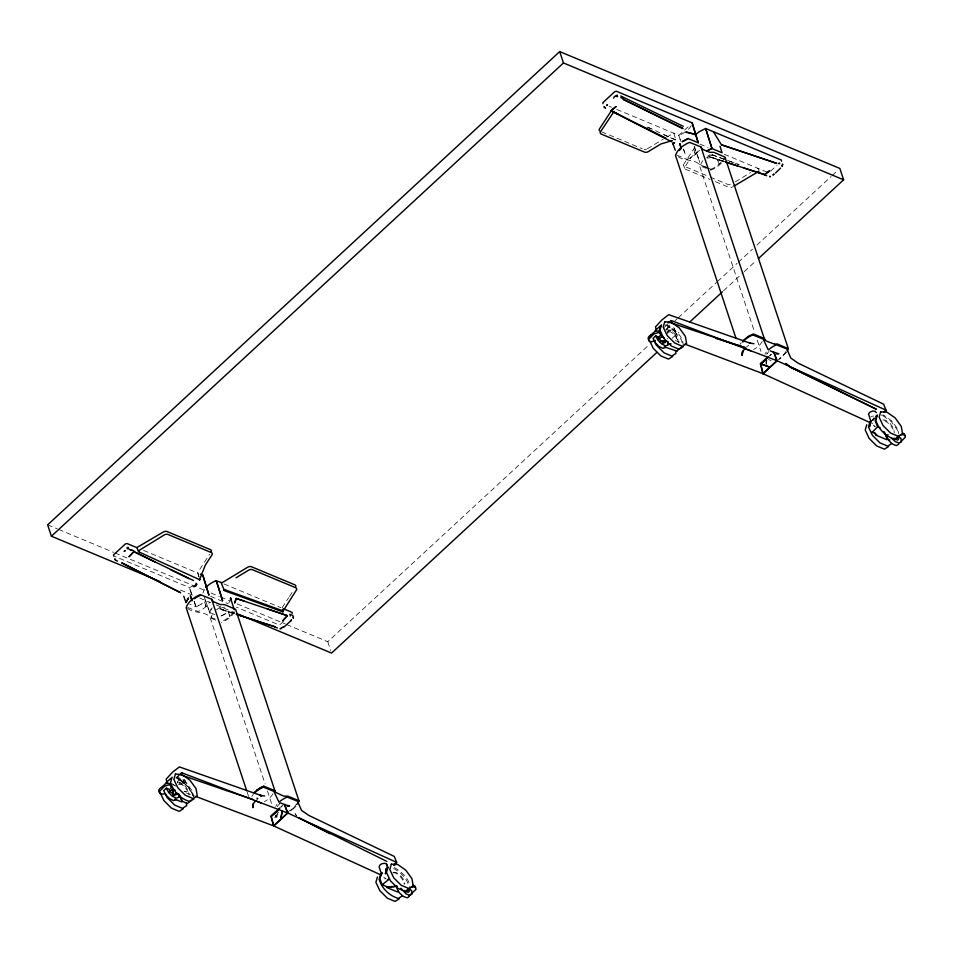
<?xml version="1.0" encoding="UTF-8"?>
<svg xmlns="http://www.w3.org/2000/svg" width="953" height="953" viewBox="0 0 953 953"><rect width="100%" height="100%" fill="white"/><g stroke="black" fill="none" stroke-linecap="round" stroke-linejoin="round"><path stroke-width="0.71" stroke-dasharray="4.76 3.57" d="M257.036 799.341L257.084 797.768L257.012 799.364L259.383 797.542M766.105 365.202L766.796 360.532L765.974 363.784L766.307 361.461L765.855 362.176L767.57 359.817M215.128 618.866C209.469 618.711 208.242 611.123 212.138 607.954M214.794 614.637L209.672 612.445L212.233 607.835M276.644 816.03L278.24 812.063L276.525 814.434L276.989 813.707L276.787 817.448L277.204 813.862M198.879 576.922L197.724 572.491L202.31 565.463M229.768 601.367L228.815 602.796M177.282 782.925L177.854 781.043L180.01 779.518L182.714 779.077L184.715 779.911C204.037 818.234 188.349 779.947 177.341 778.482L184.012 782.842L182.714 779.077L183.953 782.83L181.451 782.342L178.926 783.854M666.671 329.726L668.124 327.915L670.709 326.879L673.223 327.082L674.474 328.44L673.902 330.322L671.746 331.847L669.042 332.287L667.029 331.453L668.291 335.194M275.858 814.994L274.917 817.662L276.727 813.802M667.755 332.68L668.458 331.12L670.507 330.119C673.473 329.786 675.999 332.132 676.475 334.944L674.474 328.44M204.442 562.187L209.624 554.265M282.112 607.692L288.652 597.686M289.414 596.53L293.214 590.693M695.011 147.06L683.92 164.035A3.276 2.049 -18.3 0 0 684.623 166.406L708.996 176.579M204.454 589.466L202.87 593.159M691.259 125.522L689.722 127.821A19.632 12.329 -18.3 0 1 687.673 130.013M290.713 810.848L297.896 803.498M739.957 344.486L741.231 342.639M675.01 140.031L675.617 139.746L661.799 133.885M786.618 352.265L778.851 359.376M768.928 351.49L766.712 354.159L768.392 352.288M293.083 809.157L295.99 806.262M674.986 331.858L681.466 340.018L682.193 342.83M769.226 356.148L771.346 354.171L769.214 356.112M616.794 109.44L678.822 135.302L688.828 126.272M283.494 621.416L280.242 624.406L278.633 624.763L236.439 607.168M770.667 171.147L777.148 165.155M176.472 777.255L178.652 775.254M176.031 778.577L180.117 774.801M664.324 327.272L667.398 324.449M286.591 624.513L327.796 641.703L648.79 345.034M666.254 328.88L670.626 324.854M674.986 320.816L677.178 318.79M678.262 317.79L716.477 282.469M717.573 281.457L737.217 263.29M738.313 262.289L752.513 249.162M756.873 245.135L831.111 176.508M832.207 175.507L837.663 170.456M666.921 338.97L667.565 338.375M672.199 338.244L678.75 332.18M723.518 290.808L743.161 272.641M744.257 271.641L756.265 260.538M384.869 879L385.5 878.404M874.199 426.741L874.842 426.146M746.366 347.095L748.701 345.296M780.972 358.03L778.708 359.448M699.716 150.193L691.544 156.78L684.957 166.882A3.276 2.049 -18.3 0 0 685.648 169.265L709.985 179.414M647.373 148.787L663.109 139.257M666.624 137.125L673.807 133.229L675.975 140.27L645.014 125.82M735.323 181.832L750.642 172.553M713.213 155.101L708.174 156.483L724.066 161.557M193.018 586.024L189.48 587.56L113.621 555.944M224.753 607.049L218.833 608.753L234.724 613.815M757.254 168.55L758.207 168.431L759.267 171.552M686.958 159.33L687.327 159.318A19.632 12.329 -18.3 0 0 698.894 149.943M710.676 169.229L711.045 169.205A19.632 12.329 -18.3 0 0 722.612 159.83M871.685 423.358L873.043 423.096M870.899 416.485L873.603 416.044M710.485 170.182L710.867 170.158A21.728 13.64 -18.3 0 0 724.971 157.126M194.138 601.319L196.044 606.835L202.179 603.642L196.306 606.847L189.814 604.238M665.635 329.881L669.435 329.988L674.355 333.514L677.917 338.684L678.333 342.866M882.823 419.975L885.349 420.059L890.269 423.585L893.843 428.743L894.259 432.936M177.568 782.175L180.093 782.246L185.013 785.784L188.587 790.942L188.992 795.136M393.482 872.245L396.007 872.317L400.939 875.843L404.501 881.001L404.775 883.8M392.839 872.829L395.376 872.912L400.296 876.438L403.858 881.596L404.132 884.396M665.301 325.033L667.827 325.152C674.819 329.631 683.289 336.195 683.23 345.331M881.215 415.103L883.753 415.222L891.877 420.952L898 429.434L898.75 433.782M175.96 777.291L178.497 777.422L186.621 783.152L192.744 791.621L193.495 795.981M178.533 784.283L181.046 784.498L183.631 783.449L185.085 781.639L184.715 779.911M393.529 868.386C400.498 872.317 407.407 878.511 408.849 886.766M724.78 161.819L712.88 157.948M234.057 613.637L219.369 608.86M723.935 161.367L708.52 156.34L723.803 161.391M712.272 154.803L726.222 159.913M727.615 160.426L739.147 164.595M711.605 154.672L723.47 159.044M729.653 161.295L738.742 164.643M675.224 340.555L682.169 343.116M185.906 792.801L194.233 795.874M609.074 106.224L611.516 107.236M699.919 144.117L708.043 147.512M724.316 154.291L766.748 171.993M705.72 167.12L700.598 164.976L699.014 160.175M707.007 167.657L710.843 169.253M676.88 155.089L687.125 159.365M708.186 168.193L700.586 164.845A19.632 12.329 -18.3 0 1 703.076 160.414M678.345 156.768C684.766 161.474 692.807 158.794 699.002 164.011L754.442 331.692M706.399 168.478L699.585 165.631L699.002 164.011M601.581 131.776L642.203 148.716M710.354 177.139L727.961 184.489A3.276 2.049 -18.3 0 0 731.761 183.989M715.393 181.666L728.914 187.3A3.276 2.049 -18.3 0 0 732.726 186.812M768.404 359.495L771.12 360.627M143.593 550.429L197.89 573.087L199.927 579.853M224.003 583.975L280.932 607.716M47.65 524.853L57.263 528.855M58.633 529.427L113.562 552.347M114.944 552.919L205.574 590.717M211.066 593.016L219.309 596.447M220.679 597.019L230.292 601.033M237.154 603.892L285.221 623.941M210.577 596.375L228.267 603.761M180.498 590.062L194.233 595.792M199.725 598.079L210.708 602.665M216.2 604.952L234.057 612.398M187.67 607.418L198.01 611.552A19.632 12.329 -18.3 0 0 209.577 602.189M187.646 608.467C194.472 613.625 202.989 611.004 209.66 616.281L265.101 783.95M215.7 620.165L210.244 617.889L209.66 616.281M647.278 127.118L651.233 128.953M209.696 612.422L205.026 599.175M171.778 783.616L175.328 785.82M177.341 778.482L183.953 782.83M883.109 415.806L891.269 421.571L897.392 430.077L898.476 434.294M873.127 425.038L875.45 426.67M394.411 867.48C401.856 872.126 410.469 879.262 409.909 888.946M383.785 877.296L386.108 878.94M172.946 784.45L175.281 786.094M186.478 785.26C160.854 765.271 194.626 788.202 192.601 795.279M884.706 420.642L889.637 424.168L893.199 429.338M668.792 330.584L673.711 334.11L677.285 339.268L677.559 342.067M179.45 782.842L184.37 786.368L187.944 791.538M683.623 165.346L684.647 168.193M694.368 146.905L699.133 160.307L694.07 146.333M204.347 597.328L209.791 612.576M683.527 149.252L685.386 154.577L683.48 149.061M194.198 601.51L196.044 606.835M680.156 139.412L678.727 135.278L680.776 141.235M191.767 594.434L189.385 587.536L191.434 593.505M717.549 159.413L719.122 164.166L717.561 159.389M757.254 340.114L760.959 351.407M327.796 641.703L330.715 650.542M267.436 790.966L271.617 803.677M247.196 792.217L248.59 796.446M211.28 617.222L211.28 617.091A19.632 12.329 -18.3 0 1 212.257 614.864M762.257 341.531A19.632 12.329 -18.3 0 1 753.62 349.513M685.088 132.074A19.632 12.329 -18.3 0 1 679.096 135.266M646.599 149.168A3.276 2.049 -18.3 0 1 644.097 149.442M785.987 351.419A19.632 12.329 -18.3 0 1 780.066 357.709M707.483 156.34A19.632 12.329 -18.3 0 1 710.211 154.636M764.937 354.206A19.632 12.329 -18.3 0 1 766.438 352.002M234.533 611.909A21.728 13.64 -18.3 0 1 221.525 622.428M272.939 793.778A19.632 12.329 -18.3 0 1 264.303 801.759M251.89 796.565A19.632 12.329 -18.3 0 1 253.403 794.349M275.62 806.452A19.632 12.329 -18.3 0 1 277.12 804.249M288.032 811.634A19.632 12.329 -18.3 0 0 293.167 808.001A19.632 12.329 -18.3 0 0 296.657 803.665M233.294 612.076A19.632 12.329 -18.3 0 1 221.715 621.463M216.522 609.849A19.632 12.329 -18.3 0 1 220.893 606.882M676.833 336.004L676.547 338.363L676.833 336.004M707.09 157.328L706.983 158.15L710.616 157.65L707.293 158.115L707.09 157.328M280.349 802.855L277.394 806.405L280.349 802.855M282.791 805.309L280.682 807.286L282.791 805.297M186.276 791.49L184.155 791.347L186.276 791.49M225.897 613.541L219.762 616.734L225.897 613.541M675.343 331.501L667.195 325.747L675.343 331.501M234.593 613.625L219.178 608.598L234.462 613.661M296.478 815.792L295.18 813.648L296.454 815.816M229.816 616.4L228.232 611.659L229.816 616.4M206.086 606.513L204.502 601.76L206.086 606.513M695.404 154.267L693.832 149.514L695.404 154.267"/><path stroke-width="1.43" d="M290.26 616.043L290.272 615.304M779.614 163.046L779.602 163.773L778.387 163.332M742.59 351.562L742.196 355.409L742.59 351.562L744.388 349.286M166.406 788.167L168.538 792.431L172.35 796.255L176.305 798.114L178.807 797.256L178.866 794.04L176.198 792.92L176.114 794.742L174.613 795.159L170.17 791.705L169.086 789.287L166.406 788.167L163.713 790.656L165.846 794.921L169.658 798.745L173.613 800.603L176.114 799.746M660.084 341.531L665.539 340.662L665.456 342.484L663.955 342.889L659.512 339.447L658.428 337.028L655.747 335.909L653.055 338.398L655.188 342.651L659 346.475L662.943 348.345L665.456 347.488M185.966 602.534L188.515 597.948L185.966 602.451L183.75 596.221M720.015 146.226L722.04 152.754L711.724 148.43L707.197 150.717M230.507 599.699L230.555 597.757L230.686 598.615M253.367 803.546L252.867 807.656L253.26 803.808L255.059 801.533M742.256 353.885L742.685 351.3M199.749 579.257L199.415 579.984L205.371 564.998L211.971 554.896A3.276 2.049 -18.3 0 0 211.268 552.526L168.014 534.478A3.276 2.049 -18.3 0 0 164.202 534.967L138.34 550.894L138.781 551.596L138.816 550.727M193.507 580.52L133.825 551.608L129.12 556.659L133.825 551.608L155.625 562.306M682.765 128.667L623.167 99.35L682.848 128.25M870.697 421.059L871.221 420.726L869.541 426.563L870.697 421.059L868.528 413.924L869.982 412.113L872.567 411.077L875.08 411.279L876.331 412.637M271.128 816.078L279.622 808.287L271.128 816.078L273.535 825.87L287.532 812.921L284.411 804.523L280.897 803.057M767.88 356.97L760.446 363.832L762.853 373.624L776.862 360.675L773.729 352.276L770.227 350.811M768.154 357.089L760.732 363.951L763.139 373.743L870.351 422.739M875.736 416.39L876.76 415.52L875.211 420.833L877.618 426.861L880.227 427.945M172.159 777.112L170.587 782.389C173.196 791.431 180.701 798.971 189.778 801.533L193.995 798.888M377.459 876.998L375.887 882.264L379.806 890.638L387.383 898.202L395.078 901.407L399.295 898.762M380.724 873.972L379.151 879.238C381.772 888.291 389.265 895.832 398.354 898.393L402.559 895.749M388.074 867.182L386.501 872.448L390.42 880.822L398.009 888.387L405.704 891.591L409.909 888.946M650.089 337.302L650.875 334.67M661.501 324.854L659.917 330.119L663.848 338.494L671.424 346.058L679.12 349.263L683.325 346.63M866.789 424.74L865.217 430.006L869.136 438.38L876.724 445.944L884.42 449.149L888.625 446.504M870.065 421.714L868.493 426.98L872.412 435.354L880 442.919L887.696 446.123L891.901 443.479M877.415 414.912L875.843 420.19C878.452 429.231 885.956 436.772 895.046 439.333L899.251 436.688M297.896 803.498L298.992 800.973L235.629 609.384L224.61 604.619L220.31 604.547L213.281 601.617L211.554 599.163L200.273 594.636A21.728 13.64 -18.3 0 0 186.169 607.68L246.732 790.811M297.801 803.677L298.873 800.758L287.973 796.208L283.672 796.136L275.393 792.241L211.673 599.342M787.202 351.061L788.334 348.715L724.971 157.126L713.952 152.349L709.651 152.277L702.623 149.347L700.884 146.905L689.615 142.378A21.728 13.64 -18.3 0 0 675.51 155.41L736.073 338.553M655.188 330.655L660.846 325.449L659.285 330.762L661.704 336.79L664.312 337.886M877.618 426.861L871.959 432.519M611.481 110.524L599.52 128.834A3.276 2.049 -18.3 0 0 599.782 130.954M614.054 111.501L600.557 131.681A3.276 2.049 -18.3 0 0 601.26 134.051L644.514 152.099A3.276 2.049 -18.3 0 0 648.326 151.61L660.894 143.998L672.294 140.567M170.349 788.75L171.302 787.333L170.932 785.617L168.943 784.795L164.488 786.308L159.258 791.693L159.639 793.396L161.617 794.218L164.309 793.789M292.13 613.422L292.059 612.362L283.517 608.788M781.472 161.152L781.4 160.092L705.637 128.488L699.168 131.764A19.632 12.329 -18.3 0 0 695.213 135.266M616.174 95.8L617.127 95.05C618.831 99.398 615.185 93.191 613.637 98.147M872.066 431.995L876.772 434.651L876.129 435.235L874.794 432.674M780.567 168.097L775.551 172.958M290.629 620.999L283.851 627.181M742.863 340.721L748.319 336.29L753.346 333.943L764.246 338.494L765.986 340.936L774.682 344.224M165.429 783.33L170.897 778.256M758.457 258.525L843.608 179.807L839.855 168.443L559.709 51.593L47.65 524.853L51.414 536.217L159.901 581.473M51.414 536.217L563.473 62.958L843.608 179.807M281.576 628.456L280.003 628.825L283.577 626.609M667.993 322.984L671.484 320.661L776.862 360.675M180.117 774.801L182.154 772.919L287.532 812.921M669.435 322.555L671.484 320.661M657.546 338.47L660.643 335.063L660.262 333.359L658.285 332.537L653.829 334.05L648.6 339.423L648.981 341.126L650.959 341.96L655.414 340.447M169.062 792.098L172.243 789.31L175.269 790.275M658.916 339.363L661.704 336.79M172.171 789.346L173.506 795.41L176.198 792.92M662.847 343.151L665.539 340.662L668.208 341.77L668.148 344.998L665.647 345.856L661.692 343.985L657.88 340.161L655.747 335.909M656.915 352.36L331.549 653.067L238.179 614.125M689.662 322.09L722.422 291.821M191.208 800.091L187.503 803.522L182.285 801.342L179.438 795.255M664.253 346.856L676.749 351.049L681.061 347.357M180.975 774.92L226.576 790.609M715.87 338.375L745.175 347.631L668.911 322.197M278.836 809.335L271.414 816.197L277.788 810.384M381.021 874.985L273.809 825.989L287.818 813.04L396.674 862.394L394.566 865.312M763.139 373.743L777.136 360.794L885.992 410.147L886.087 411.041M329.964 833.756L298.42 817.65L386.87 861.417M393.601 865.217L396.674 862.394L394.28 856.425L308.796 815.399L301.553 810.407L297.527 801.223L287.187 797.077A19.632 12.329 -18.3 0 0 279.11 802.128M883.955 412.03L885.992 410.147L883.598 404.179L798.114 363.153L790.883 358.149L786.844 348.977L776.504 344.831A19.632 12.329 -18.3 0 0 768.428 349.882M381.915 872.948L379.806 878.702L382.213 884.729L388.884 879.369M888.053 434.675L886.254 436.343L887.541 439.142L889.852 440.107M398.199 891.4L397.556 891.996L386.787 887.505L397.258 886.254M405.275 891.865L408.98 888.446M895.129 439.13L898.834 435.7M405.99 891.341L409.194 888.387M406.181 891.794L408.873 889.304L411.565 890.424L412.006 893.985L409.921 895.343L406.133 893.974L400.891 888.267M895.522 439.536L898.214 437.046L900.907 438.166L901.347 441.715L899.263 443.085L895.463 441.715L891.496 438.166M900.12 442.514L905.35 437.129L904.969 435.426L902.991 434.604L900.311 435.033M760.446 363.832L769.869 367.143L760.446 363.832L766.831 358.018M760.732 363.951L767.117 358.125M253.677 792.717L260.062 787.928L264.005 786.213L274.917 790.752L275.393 792.241M769.738 176.293L769.762 176.948L770.5 176.424M898.655 444.205L896.559 445.575C890.209 444.277 886.862 438.189 884.551 432.686M409.313 896.475L407.229 897.833L403.429 896.463L399.462 892.913L396.924 888.601M260.812 796.553L261.837 795.898M256.881 789.954L263.636 786.225M706.745 151.074L711.962 148.454L705.637 128.488L711.951 148.465M672.711 356.446L668.494 359.09L660.798 355.874L653.222 348.31L649.863 341.138M183.369 808.704L179.164 811.348L171.469 808.132L163.88 800.58L159.961 792.205M409.016 895.868L416.008 889.399L415.639 887.696L413.65 886.862L410.969 887.291M236.034 577.792L248.602 570.18A3.276 2.049 -18.3 0 1 252.402 569.68L295.668 587.727A3.276 2.049 -18.3 0 1 296.371 590.098L282.731 611.635L283.077 610.897L224.372 589.526L224.312 590.372L224.372 589.526M733.893 186.121L758.314 171.671M677.357 350.775L676.606 351.038M387.764 879.595L388.514 879.333M199.927 579.853L138.793 551.882L136.815 547.606L127.047 543.532L125.439 543.889L113.55 554.872L113.621 555.944M180.82 773.24L182.154 772.919M660.107 341.698L665.539 340.662M774.694 344.224L777.314 343.938L788.334 348.715M776.659 353.992L778.887 353.742L773.181 352.074M287.341 806.238L289.557 805.988L284.137 804.439M667.862 344.116L670.674 343.926M668.22 344.081L670.924 343.902M396.901 886.29L387.43 886.909L382.213 884.729M686.231 132.062L695.678 134.504L698.239 142.759M752.787 334.944L763.127 339.077L768.058 349.394M750.69 350.907L744.09 348.321M261.372 803.153L254.761 800.568M136.815 547.606L163.261 532.036A3.276 2.049 -18.3 0 1 167.061 531.548L210.399 549.619A3.276 2.049 -18.3 0 1 211.101 552.001M205.931 587.465A19.632 12.329 -18.3 0 1 215.926 580.77L222.168 582.688L247.649 567.249A3.276 2.049 -18.3 0 1 251.461 566.749L294.799 584.82A3.276 2.049 -18.3 0 1 295.775 586.607M753.99 343.735L749.284 342.961L750.249 343.187L668.684 314.669L662.013 319.827L655.509 326.867L656.212 330.203M264.66 795.981L259.966 795.207L260.919 795.433L179.367 766.915L172.684 772.073L166.167 779.125L166.894 782.449M688.245 138.554L682.11 141.747L688.114 138.554L698.215 142.712L692.152 122.866L616.388 91.262L614.78 91.631L602.892 102.614L602.963 103.674M685.803 132.074L695.678 134.504L692.271 123.08M744.15 168.085L764.568 174.625L769.667 170.754L764.568 174.625L725.471 162.01M236.13 614.268L275.238 626.883L236.701 614.494M726.103 162.248L737.551 165.953M226.552 790.621L253.355 799.543M244.099 601.081L236.249 598.46L234.676 602.808L236.249 598.46L287.377 615.662L282.779 620.748L287.377 615.662L267.233 608.86M289.748 614.316L292.893 615.4M684.945 344.14L762.853 373.624M195.615 796.386L273.535 825.87M764.115 174.733L766.7 175.697M274.774 627.003L277.359 627.956M129.37 549.357L131.276 550.143L130.037 549.631M116.326 560.614L117.588 561.138M902.479 433.055L904.468 433.877L904.838 435.592M876.129 435.235L886.898 439.726L887.541 439.142L884.015 431.566M200.356 574.111L202.929 575.35M387.8 867.861L386.573 864.109L384.571 863.275L381.867 863.716L379.711 865.241L379.139 867.123L381.403 873.52M413.137 885.313L415.127 886.147L415.496 887.851M174.911 799.126L181.642 801.938L182.285 801.342L179.343 795.028M620.784 97.54L623.476 98.802M131.454 549.798L134.147 551.06M620.772 96.015L683.206 126.284M170.599 569.668L188.968 578.733M610.599 110.703L671.71 141.783M639.499 125.057L665.599 138.221L611.016 110.572L616.007 106.665L611.016 110.572L617.949 114.11M673.128 144.034L672.627 142.95L675.296 150.276M893.89 438.106L897.559 440.119L898.643 439.19L898.214 437.046M404.548 890.376L408.229 892.377L409.302 891.448L408.873 889.304M785.772 363.569L790.776 367.358L876.188 409.159L790.776 367.358L785.808 363.546M278.741 801.64L273.809 791.324L263.457 787.19A19.632 12.329 -18.3 0 0 255.38 792.241M713.344 131.705L721.099 144.213M653.746 340.15L656.486 345.296L664.074 352.848L671.77 356.065L675.975 353.42L675.474 350.513M230.626 598.413L234.271 609.717M165.477 793.968L167.156 797.554L174.733 805.118L182.428 808.323L186.645 805.678L186.431 803.093M774.015 352.396L777.136 360.794M284.685 804.642L287.818 813.04M701.015 147.084L764.735 339.983M681.347 148.406L679.763 143.653L681.347 148.406A19.632 12.329 -18.3 0 0 679.358 150.514M559.709 51.593L563.473 62.958M221.215 582.807L224.36 590.669L283.16 611.969L282.612 609.348M271.212 817.09L273.809 825.989M660.131 333.514L659.75 331.811L657.773 330.989L655.092 331.418L649.041 336.457L648.088 337.874L648.469 339.59M170.79 785.784L170.42 784.081L168.431 783.247L165.751 783.676L159.699 788.715L158.746 790.144L159.127 791.848M386.573 864.109L386.942 865.836M172.612 789.263L173.506 795.41M742.721 342.103A19.632 12.329 -18.3 0 1 752.799 334.92M194.436 598.698A19.632 12.329 -18.3 0 1 196.223 597.543M197.152 597.007A19.632 12.329 -18.3 0 1 200.106 595.601M128.429 547.772C129 550.357 125.462 547.987 127.797 547.308L128.429 547.772M293.298 616.543L293.274 618.009L293.298 616.543M782.639 164.273L782.091 166.108L782.639 164.273M773.907 174.173L773.109 174.899L773.907 174.173M386.358 868.695L385.417 873.901L386.394 868.659L387.228 868.052L386.394 868.659M282.35 811.17L280.539 819.389L282.338 811.182M175.423 774.098L173.851 779.363L177.77 787.738L185.358 795.29L193.054 798.507L197.259 795.862L196.02 788.607L189.897 780.126L181.761 774.396L175.423 774.098M391.349 864.157L389.777 869.422L393.696 877.796L401.284 885.361L408.98 888.565L413.185 885.921L411.934 878.666L405.811 870.184L397.687 864.454L391.349 864.157M664.765 321.828L663.193 327.093L667.112 335.468L674.7 343.032L682.396 346.249L686.601 343.604L685.35 336.338L679.227 327.868L671.103 322.138L664.765 321.828M880.691 411.899L879.119 417.164L883.038 425.538L890.614 433.103L898.31 436.307L902.527 433.663L901.276 426.408L895.153 417.926L887.017 412.196L880.691 411.899M114.801 559.113C115.932 561.377 116.337 559.816 114.801 559.113M604.131 106.855L605.358 108.023L604.131 106.855M874.115 418.296L872.65 420.166L874.115 418.296M125.057 550.631L124.319 551.43L125.057 550.631M673.473 143.415L674.462 142.569L673.473 143.415M291.463 619.962L290.713 620.832L291.463 619.962M195.556 585.118L193.804 586.798L196.89 584.32L196.092 583.379L196.461 584.344L195.556 585.118M382.379 873.282L381.438 873.639L382.332 873.329M607.454 104.735L606.692 105.485L607.454 104.735M750.285 154.386L721.469 144.808L776.719 163.392L750.285 154.386M158.115 581.354L121.674 562.842L180.665 592.718L158.115 581.354M192.029 600.64L190.445 595.899L192.029 600.64M220.036 592.492L216.295 580.758L222.621 600.724L220.036 592.492M208.874 594.982L202.81 575.135L208.874 594.982"/></g></svg>
